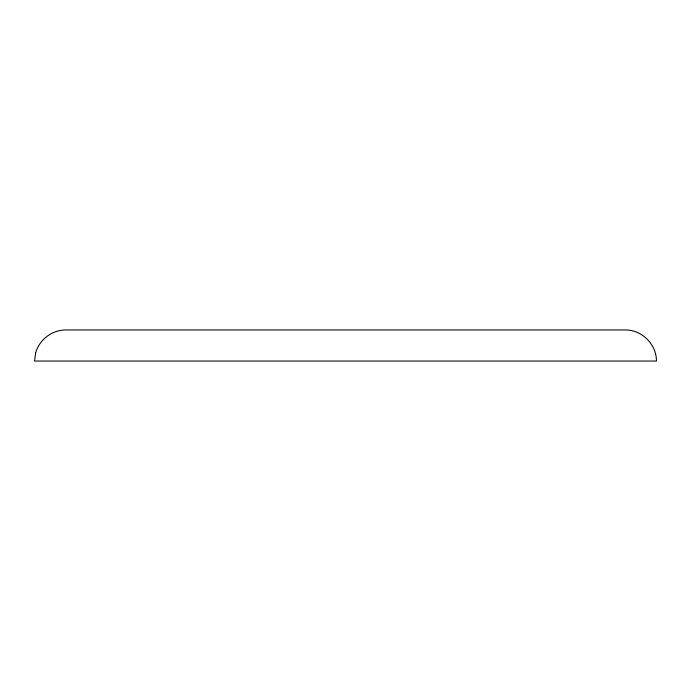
<?xml version="1.0" encoding="UTF-8"?>
<svg xmlns="http://www.w3.org/2000/svg" width="691" height="691" viewBox="0 0 691 691"><rect width="100%" height="100%" fill="white"/><g stroke="black" fill="none" stroke-linecap="round" stroke-linejoin="round"><path stroke-width="1.04" d="M35.612 352.997L34.55 361.048L656.45 361.048C656.554 344.403 641.999 329.849 625.355 329.952L65.645 329.952C51.903 330.03 39.24 339.739 35.612 352.997"/></g></svg>
